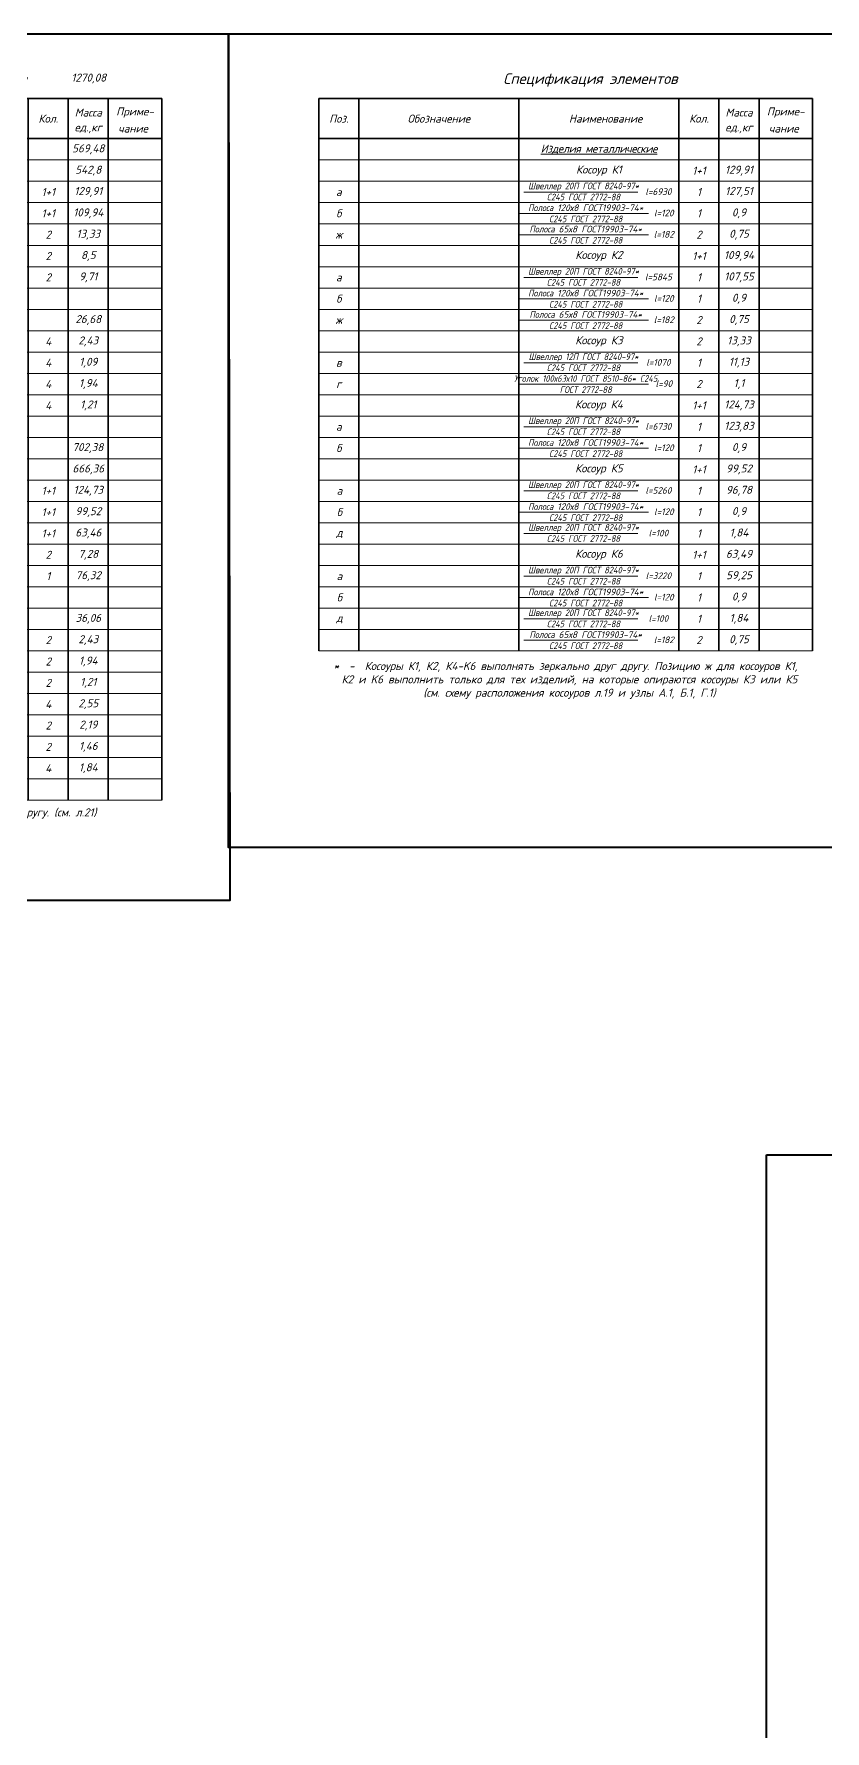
# Model space of a CAD drawing. Header units: millimetres. Extents: x -79646 to 95064, y -231229 to -58107.
# Drawn here: x -22138 to 7516, y -197376 to -133760 of the extents above; entities that cross this region are included whole.
import ezdxf
from ezdxf.enums import TextEntityAlignment as Align

# ---------------------------------------------------------------- set-up
doc = ezdxf.new("R2010")
doc.units = ezdxf.units.MM
doc.layers.get('0').update_dxf_attribs({"lineweight": 5})
doc.layers.add('#Hatch', color=252, linetype='Continuous', lineweight=5, true_color=0x696969)
doc.layers.add('k_ Рамка', color=7, linetype='Continuous', lineweight=35)
doc.layers.add('NoPrint', color=18, linetype='Continuous', plot=False)
doc.styles.add('STEP PR', font='isocpeui.ttf')

# ---------------------------------------------------------------- blocks, each defined once
blk = doc.blocks.new('*U557')
for p, q in [((-18500, -1500), (0, -1500)), ((-18500, -3000), (-18500, -1500)), ((-17000, -3000), (-17000, -1500)), ((-11000, -3000), (-11000, -1500)), ((-5000, -3000), (-5000, -1500)), ((-3500, -3000), (-3500, -1500)), ((-2000, -3000), (-2000, -1500)), ((0, -1500), (0, -3000)), ((0, -3000), (-18500, -3000)), ((-18500, -27800), (-18500, -3000)), ((-17000, -27800), (-17000, -3000)), ((-11000, -27800), (-11000, -3000)), ((-5000, -27800), (-5000, -3000)), ((-3500, -27800), (-3500, -3000)), ((-2000, -27800), (-2000, -3000)), ((0, -27800), (0, -3000))]:
    blk.add_line(p, q)
at = {"color": 8, "lineweight": 20}
for p, q in [((0, -3800), (-18500, -3800)), ((0, -4600), (-18500, -4600)), ((0, -5400), (-18500, -5400)), ((0, -6200), (-18500, -6200)), ((0, -7000), (-18500, -7000)), ((0, -7800), (-18500, -7800)), ((0, -8600), (-18500, -8600)), ((0, -9400), (-18500, -9400)), ((0, -10200), (-18500, -10200)), ((0, -11000), (-18500, -11000)), ((0, -11800), (-18500, -11800)), ((0, -12600), (-18500, -12600)), ((0, -13400), (-18500, -13400)), ((0, -14200), (-18500, -14200)), ((0, -15000), (-18500, -15000)), ((0, -15800), (-18500, -15800)), ((0, -16600), (-18500, -16600)), ((0, -17400), (-18500, -17400)), ((0, -18200), (-18500, -18200)), ((0, -19000), (-18500, -19000)), ((0, -19800), (-18500, -19800)), ((0, -20600), (-18500, -20600)), ((0, -21400), (-18500, -21400)), ((0, -22200), (-18500, -22200)), ((0, -23000), (-18500, -23000)), ((0, -23800), (-18500, -23800)), ((0, -24600), (-18500, -24600)), ((0, -25400), (-18500, -25400)), ((0, -26200), (-18500, -26200)), ((0, -27000), (-18500, -27000)), ((0, -27800), (-18500, -27800))]:
    blk.add_line(p, q, dxfattribs=at)
at = {"style": 'STEP PR'}
for s, p in [('Масса', (-2750, -2021)), ('Приме-', (-1000, -2021)), ('Поз.', (-17750, -2250)), ('Обозначение', (-14000, -2250)), ('Наименование', (-7750, -2250)), ('Кол.', (-4250, -2250)), ('ед.,кг', (-2750, -2613)), ('чание', (-1073, -2622))]:
    blk.add_text(s, height=300, dxfattribs=at).set_placement(p, align=Align.MIDDLE)
at = {"style": 'STEP PR', "flags": 8}
blk.add_attdef('СПЕЦИФИКАЦИЯ', (-18463, -950), '', height=400, dxfattribs=at)
blk = doc.blocks.new('*U494')
for p, q in [((-18500, -1500), (0, -1500)), ((-18500, -3000), (-18500, -1500)), ((-17000, -3000), (-17000, -1500)), ((-11000, -3000), (-11000, -1500)), ((-5000, -3000), (-5000, -1500)), ((-3500, -3000), (-3500, -1500)), ((-2000, -3000), (-2000, -1500)), ((0, -1500), (0, -3000)), ((0, -3000), (-18500, -3000)), ((-18500, -22200), (-18500, -3000)), ((-17000, -22200), (-17000, -3000)), ((-11000, -22200), (-11000, -3000)), ((-5000, -22200), (-5000, -3000)), ((-3500, -22200), (-3500, -3000)), ((-2000, -22200), (-2000, -3000)), ((0, -22200), (0, -3000))]:
    blk.add_line(p, q)
at = {"color": 8, "lineweight": 20}
for p, q in [((0, -3800), (-18500, -3800)), ((0, -4600), (-18500, -4600)), ((0, -5400), (-18500, -5400)), ((0, -6200), (-18500, -6200)), ((0, -7000), (-18500, -7000)), ((0, -7800), (-18500, -7800)), ((0, -8600), (-18500, -8600)), ((0, -9400), (-18500, -9400)), ((0, -10200), (-18500, -10200)), ((0, -11000), (-18500, -11000)), ((0, -11800), (-18500, -11800)), ((0, -12600), (-18500, -12600)), ((0, -13400), (-18500, -13400)), ((0, -14200), (-18500, -14200)), ((0, -15000), (-18500, -15000)), ((0, -15800), (-18500, -15800)), ((0, -16600), (-18500, -16600)), ((0, -17400), (-18500, -17400)), ((0, -18200), (-18500, -18200)), ((0, -19000), (-18500, -19000)), ((0, -19800), (-18500, -19800)), ((0, -20600), (-18500, -20600)), ((0, -21400), (-18500, -21400)), ((0, -22200), (-18500, -22200))]:
    blk.add_line(p, q, dxfattribs=at)
at = {"style": 'STEP PR'}
for s, p in [('Масса', (-2750, -2021)), ('Приме-', (-1000, -2021)), ('Поз.', (-17750, -2250)), ('Обозначение', (-14000, -2250)), ('Наименование', (-7750, -2250)), ('Кол.', (-4250, -2250)), ('ед.,кг', (-2750, -2613)), ('чание', (-1073, -2622))]:
    blk.add_text(s, height=300, dxfattribs=at).set_placement(p, align=Align.MIDDLE)
at = {"style": 'STEP PR', "flags": 8}
blk.add_attdef('СПЕЦИФИКАЦИЯ', (-18463, -950), '', height=400, dxfattribs=at)

msp = doc.modelspace()

# ---------------------------------------------------------------- hatches: boundary and pattern name
at = {"layer": '#Hatch'}
h = msp.add_hatch(dxfattribs=at)
h.set_pattern_fill('ANSI33', color=256, scale=30, style=0)
h.set_pattern_definition([(45, (-57746.96, -53575.92), (-134.70384, 134.70384), []), (45, (-57612.26, -53575.92), (-134.70384, 134.70384), [95.25, -47.625])])
h.paths.add_polyline_path([(21293.58529, -186378.11106), (21133.58529, -186378.11106), (21136.85069, -189766.79113), (21293.58529, -189767.15354)])
h.paths.add_polyline_path([(21293.58529, -189767.15354), (21136.85069, -189766.79113), (21137.85428, -190808.27596), (21293.58529, -190808.1259)])
h.paths.add_polyline_path([(21293.58529, -191828.11106), (21138.83717, -191828.27501), (21138.98156, -191978.11106), (21293.58529, -191978.11106)])
h.paths.add_polyline_path([(25443.58529, -189978.11106), (25283.58529, -189978.11106), (25283.58529, -191978.11106), (25443.58529, -191978.11106)])
h.paths.add_polyline_path([(25443.58529, -188448.99571), (25283.58529, -188580.27086), (25283.58529, -189578.11106), (25443.58529, -189578.11106)])
h.paths.add_polyline_path([(25443.58529, -186176.74947), (25283.58529, -186176.3795), (25283.58529, -188580.27086), (25443.58529, -188448.99571)])
h.paths.add_polyline_path([(8835.49864, -172610.20078), (9159.02137, -172610.20078), (9159.02137, -172250.20078), (8835.49864, -172250.20078)], flags=9)
h.paths.add_polyline_path([(8085.83729, -175296.31412), (8385.04183, -175296.31412), (8385.04183, -174936.31412), (8085.83729, -174936.31412)], flags=9)
h.paths.add_polyline_path([(8029.50434, -177271.29851), (8463.02706, -177271.29851), (8463.02706, -176971.29851), (8029.50434, -176971.29851)], flags=9)
h.paths.add_polyline_path([(6533.12636, -172676.17789), (6856.53545, -172676.17789), (6856.53545, -172316.17789), (6533.12636, -172316.17789)], flags=9)
h.paths.add_polyline_path([(11342.98329, -193472.71494), (11776.50602, -193472.71494), (11776.50602, -193172.71494), (11342.98329, -193172.71494)], flags=9)
h.paths.add_polyline_path([(22836.96355, -172645.97606), (23160.48627, -172645.97606), (23160.48627, -172285.97606), (22836.96355, -172285.97606)], flags=9)
h.paths.add_polyline_path([(21915.8715, -177271.29851), (22349.39422, -177271.29851), (22349.39422, -176971.29851), (21915.8715, -176971.29851)], flags=9)
h.paths.add_polyline_path([(20664.4123, -172831.418), (20987.82139, -172831.418), (20987.82139, -172471.418), (20664.4123, -172471.418)], flags=9)
h.paths.add_polyline_path([(31923.87913, -175677.76687), (32357.40185, -175677.76687), (32357.40185, -175377.76687), (31923.87913, -175377.76687)], flags=9)
h.paths.add_polyline_path([(9310.40753, -193472.71494), (9653.30526, -193472.71494), (9653.30526, -193172.71494), (9310.40753, -193172.71494)], flags=9)
h.paths.add_polyline_path([(21356.81445, -193484.3199), (21699.71218, -193484.3199), (21699.71218, -193184.3199), (21356.81445, -193184.3199)], flags=9)
h.paths.add_polyline_path([(23389.39021, -193484.3199), (23822.91294, -193484.3199), (23822.91294, -193184.3199), (23389.39021, -193184.3199)], flags=9)
h.paths.add_polyline_path([(20230.24879, -188189.80578), (20230.24879, -187756.28305), (19930.24879, -187756.28305), (19930.24879, -188189.80578)], flags=9)
h.paths.add_polyline_path([(20238.57292, -191196.4235), (20238.57292, -190750.02199), (19938.57292, -190750.02199), (19938.57292, -191196.4235)], flags=9)
h.paths.add_polyline_path([(19968.47472, -189392.70366), (19968.47472, -188959.18094), (19668.47472, -188959.18094), (19668.47472, -189392.70366)], flags=9)
h.paths.add_polyline_path([(11021.15564, -193754.41743), (11441.61018, -193754.41743), (11441.61018, -193454.41743), (11021.15564, -193454.41743)], flags=9)
h.paths.add_polyline_path([(23067.56256, -193746.78595), (23488.01711, -193746.78595), (23488.01711, -193446.78595), (23067.56256, -193446.78595)], flags=9)
h.paths.add_polyline_path([(7948.31165, -189393.58944), (7948.31165, -188960.06671), (7648.31165, -188960.06671), (7648.31165, -189393.58944)], flags=9)
h.paths.add_polyline_path([(8294.42119, -188190.70118), (8294.42119, -187757.17846), (7994.42119, -187757.17846), (7994.42119, -188190.70118)], flags=9)
h.paths.add_polyline_path([(8294.42119, -191197.14058), (8294.42119, -190750.73906), (7994.42119, -190750.73906), (7994.42119, -191197.14058)], flags=9)
h.paths.add_polyline_path([(11187.55953, -188322.90716), (11511.08226, -188322.90716), (11511.08226, -187962.90716), (11187.55953, -187962.90716)], flags=9)
h.paths.add_polyline_path([(11357.40303, -188770.93699), (11656.60758, -188770.93699), (11656.60758, -188410.93699), (11357.40303, -188410.93699)], flags=9)
h.paths.add_polyline_path([(12117.71574, -191411.01443), (12441.12484, -191411.01443), (12441.12484, -191051.01443), (12117.71574, -191051.01443)], flags=9)
h.paths.add_polyline_path([(11614.144, -185852.52712), (11789.144, -185852.52712), (11789.144, -185492.52712), (11614.144, -185492.52712)], flags=9)
h.paths.add_polyline_path([(10404.99256, -174160.85041), (10704.19711, -174160.85041), (10704.19711, -173800.85041), (10404.99256, -173800.85041)], flags=9)
h.paths.add_polyline_path([(25419.12715, -174082.02098), (25594.12715, -174082.02098), (25594.12715, -173722.02098), (25419.12715, -173722.02098)], flags=9)
h.paths.add_polyline_path([(24166.81613, -174066.75703), (24366.13431, -174066.75703), (24366.13431, -173706.75703), (24166.81613, -173706.75703)], flags=9)
h.paths.add_polyline_path([(31641.2602, -174974.80239), (31964.78293, -174974.80239), (31964.78293, -174614.80239), (31641.2602, -174614.80239)], flags=9)
h.paths.add_polyline_path([(32721.87605, -174050.53536), (33045.28514, -174050.53536), (33045.28514, -173690.53536), (32721.87605, -173690.53536)], flags=9)
h.paths.add_polyline_path([(24231.29893, -174375.79646), (24642.47317, -174375.79646), (24642.47317, -174075.79646), (24231.29893, -174075.79646)], flags=9)
h.paths.add_polyline_path([(21894.59567, -174377.40631), (22328.1184, -174377.40631), (22328.1184, -174077.40631), (21894.59567, -174077.40631)], flags=9)
h.paths.add_polyline_path([(19315.02534, -174375.79646), (19657.92307, -174375.79646), (19657.92307, -174075.79646), (19315.02534, -174075.79646)], flags=9)
h.paths.add_polyline_path([(19801.30082, -174375.79646), (20144.19855, -174375.79646), (20144.19855, -174075.79646), (19801.30082, -174075.79646)], flags=9)
h.paths.add_polyline_path([(20502.80075, -174377.40631), (20758.67196, -174377.40631), (20758.67196, -174077.40631), (20502.80075, -174077.40631)], flags=9)
h.paths.add_polyline_path([(23504.46544, -172877.8822), (23504.46544, -172470.30644), (23204.46544, -172470.30644), (23204.46544, -172877.8822)], flags=9)
h.paths.add_polyline_path([(30434.39049, -175288.8437), (30790.167, -175288.8437), (30790.167, -174988.8437), (30434.39049, -174988.8437)], flags=9)
h.paths.add_polyline_path([(30966.30337, -175288.8437), (31309.2011, -175288.8437), (31309.2011, -174988.8437), (30966.30337, -174988.8437)], flags=9)
h.paths.add_polyline_path([(31625.19078, -175298.41491), (31958.61881, -175298.41491), (31958.61881, -174998.41491), (31625.19078, -174998.41491)], flags=9)
h.paths.add_polyline_path([(32240.03252, -173396.14402), (32240.03252, -173053.24629), (31940.03252, -173053.24629), (31940.03252, -173396.14402)], flags=9)
h.paths.add_polyline_path([(32259.05212, -172604.48902), (32259.05212, -172352.21629), (31959.05212, -172352.21629), (31959.05212, -172604.48902)], flags=9)
h.paths.add_polyline_path([(23233.96645, -188431.41225), (23557.48918, -188431.41225), (23557.48918, -188071.41225), (23233.96645, -188071.41225)], flags=9)
h.paths.add_polyline_path([(23403.80996, -188879.44207), (23703.0145, -188879.44207), (23703.0145, -188519.44207), (23403.80996, -188519.44207)], flags=9)
h.paths.add_polyline_path([(10625.47898, -187033.74112), (10824.79716, -187033.74112), (10824.79716, -186673.74112), (10625.47898, -186673.74112)], flags=9)
h.paths.add_polyline_path([(12281.51212, -186958.20633), (12480.8303, -186958.20633), (12480.8303, -186598.20633), (12281.51212, -186598.20633)], flags=9)
h.paths.add_polyline_path([(22671.8859, -187079.55476), (22871.20408, -187079.55476), (22871.20408, -186719.55476), (22671.8859, -186719.55476)], flags=9)
h.paths.add_polyline_path([(24327.91904, -187004.01997), (24527.23723, -187004.01997), (24527.23723, -186644.01997), (24327.91904, -186644.01997)], flags=9)
h.paths.add_polyline_path([(23631.63083, -186510.86031), (23806.63083, -186510.86031), (23806.63083, -186150.86031), (23631.63083, -186150.86031)], flags=9)
h.paths.add_polyline_path([(32329.46366, -175288.8437), (32737.03942, -175288.8437), (32737.03942, -174988.8437), (32329.46366, -174988.8437)], flags=9)
h.paths.add_polyline_path([(33524.47442, -175288.8437), (33870.97064, -175288.8437), (33870.97064, -174988.8437), (33524.47442, -174988.8437)], flags=9)
h.paths.add_polyline_path([(13814.40231, -192108.66588), (13814.40231, -191808.47552), (13617.93694, -191755.83278), (13617.93694, -192056.02314)], flags=9)
h.paths.add_polyline_path([(13812.55314, -191503.55217), (13812.55314, -191203.36181), (13612.38943, -191149.72811), (13612.38943, -191449.91847)], flags=9)
h.paths.add_polyline_path([(13814.40231, -190552.74633), (13814.40231, -190221.30597), (13617.93694, -190168.66324), (13617.93694, -190500.1036)], flags=9)
h.paths.add_polyline_path([(10796.15197, -185399.51239), (11028.68985, -185399.51239), (11028.68985, -185137.01239), (10796.15197, -185137.01239)], flags=9)
h.paths.add_polyline_path([(10796.15197, -193260.10177), (11028.68985, -193260.10177), (11028.68985, -192997.60177), (10796.15197, -192997.60177)], flags=9)
h.paths.add_polyline_path([(12547.54978, -185399.51239), (12751.71645, -185399.51239), (12751.71645, -185137.01239), (12547.54978, -185137.01239)], flags=9)
h.paths.add_polyline_path([(12547.54978, -193260.10177), (12751.71645, -193260.10177), (12751.71645, -192997.60177), (12547.54978, -192997.60177)], flags=9)
h.paths.add_polyline_path([(14518.28345, -191733.87731), (14750.68875, -191733.87731), (14750.68875, -191471.37731), (14518.28345, -191471.37731)], flags=9)
h.paths.add_polyline_path([(7168.27422, -191733.87731), (7400.67952, -191733.87731), (7400.67952, -191471.37731), (7168.27422, -191471.37731)], flags=9)
h.paths.add_polyline_path([(22842.55889, -185018.79339), (23075.09677, -185018.79339), (23075.09677, -184756.29339), (22842.55889, -184756.29339)], flags=9)
h.paths.add_polyline_path([(22842.55889, -193271.70672), (23075.09677, -193271.70672), (23075.09677, -193009.20672), (22842.55889, -193009.20672)], flags=9)
h.paths.add_polyline_path([(24593.95671, -185018.79339), (24798.12337, -185018.79339), (24798.12337, -184756.29339), (24593.95671, -184756.29339)], flags=9)
h.paths.add_polyline_path([(24593.95671, -193271.70672), (24798.12337, -193271.70672), (24798.12337, -193009.20672), (24593.95671, -193009.20672)], flags=9)
h.paths.add_polyline_path([(26564.69037, -191745.48226), (26797.09568, -191745.48226), (26797.09568, -191482.98226), (26564.69037, -191482.98226)], flags=9)
h.paths.add_polyline_path([(19214.68114, -191745.48226), (19447.08644, -191745.48226), (19447.08644, -191482.98226), (19214.68114, -191482.98226)], flags=9)
h.paths.add_polyline_path([(21899.90158, -185834.97516), (22255.67809, -185834.97516), (22255.67809, -185534.97516), (21899.90158, -185534.97516)], flags=9)
h.paths.add_polyline_path([(22431.81445, -185834.97516), (22774.71218, -185834.97516), (22774.71218, -185534.97516), (22431.81445, -185534.97516)], flags=9)
h.paths.add_polyline_path([(23267.34476, -185834.97516), (23661.85233, -185834.97516), (23661.85233, -185534.97516), (23267.34476, -185534.97516)], flags=9)
h.paths.add_polyline_path([(24171.81445, -185834.97516), (24514.71218, -185834.97516), (24514.71218, -185534.97516), (24171.81445, -185534.97516)], flags=9)
h.paths.add_polyline_path([(24829.9868, -185833.36531), (25146.93756, -185833.36531), (25146.93756, -185533.36531), (24829.9868, -185533.36531)], flags=9)
h.paths.add_polyline_path([(25778.19795, -187332.74141), (25778.19795, -187015.79065), (25478.19795, -187015.79065), (25478.19795, -187332.74141)], flags=9)
h.paths.add_polyline_path([(26133.30427, -188456.56926), (27197.39518, -188456.56926), (27197.39518, -187596.56926), (26133.30427, -187596.56926)], flags=9)
h.paths.add_polyline_path([(31778.42489, -171654.0946), (32378.64977, -171654.0946), (32378.64977, -171297.0856), (31778.42489, -171297.0856)], flags=9)
h.paths.add_polyline_path([(8149.04507, -169166.59925), (8694.95961, -169166.59925), (8694.95961, -168809.59026), (8149.04507, -168809.59026)], flags=9)
h.paths.add_polyline_path([(22059.92262, -169216.63377), (22660.14751, -169216.63377), (22660.14751, -168859.62478), (22059.92262, -168859.62478)], flags=9)
h.paths.add_polyline_path([(19022.84119, -178183.40649), (19263.06846, -178183.40649), (19263.06846, -177920.90649), (19022.84119, -177920.90649)], flags=9)
h.paths.add_polyline_path([(25022.7749, -178183.40649), (25263.13475, -178183.40649), (25263.13475, -177920.90649), (25022.7749, -177920.90649)], flags=9)
h.paths.add_polyline_path([(33781.80526, -176173.46235), (34014.34314, -176173.46235), (34014.34314, -175910.96235), (33781.80526, -175910.96235)], flags=9)
h.paths.add_polyline_path([(30277.33083, -176176.27959), (30518.81757, -176176.27959), (30518.81757, -175910.39891), (30277.33083, -175910.39891)], flags=9)
h.paths.add_polyline_path([(7096.0105, -189897.75611), (7571.95747, -189897.75611), (7571.95747, -189635.25611), (7096.0105, -189635.25611)], flags=9)
h.paths.add_polyline_path([(7213.80406, -186297.75611), (7454.16391, -186297.75611), (7454.16391, -186035.25611), (7213.80406, -186035.25611)], flags=9)
h.paths.add_polyline_path([(7213.87034, -192297.75611), (7454.09762, -192297.75611), (7454.09762, -192035.25611), (7213.87034, -192035.25611)], flags=9)
h.paths.add_polyline_path([(13200.90942, -194408.70018), (13433.4473, -194408.70018), (13433.4473, -194146.20018), (13200.90942, -194146.20018)], flags=9)
h.paths.add_polyline_path([(9696.43499, -194411.51741), (9937.92173, -194411.51741), (9937.92173, -194145.63673), (9696.43499, -194145.63673)], flags=9)
h.paths.add_polyline_path([(9056.07988, -194408.70018), (9278.27685, -194408.70018), (9278.27685, -194146.20018), (9056.07988, -194146.20018)], flags=9)
h.paths.add_polyline_path([(19204.17454, -189895.27866), (19680.12151, -189895.27866), (19680.12151, -189632.77866), (19204.17454, -189632.77866)], flags=9)
h.paths.add_polyline_path([(19321.9681, -186295.27866), (19562.32795, -186295.27866), (19562.32795, -186032.77866), (19321.9681, -186032.77866)], flags=9)
h.paths.add_polyline_path([(19322.03439, -192295.27866), (19562.26166, -192295.27866), (19562.26166, -192032.77866), (19322.03439, -192032.77866)], flags=9)
h.paths.add_polyline_path([(25247.31635, -194420.30513), (25479.85423, -194420.30513), (25479.85423, -194157.80513), (25247.31635, -194157.80513)], flags=9)
h.paths.add_polyline_path([(21742.84192, -194423.12236), (21984.32866, -194423.12236), (21984.32866, -194157.24168), (21742.84192, -194157.24168)], flags=9)
h.paths.add_polyline_path([(21102.4868, -194420.30513), (21324.68377, -194420.30513), (21324.68377, -194157.80513), (21102.4868, -194157.80513)], flags=9)
h.paths.add_polyline_path([(5136.47403, -178183.40649), (5376.7013, -178183.40649), (5376.7013, -177920.90649), (5136.47403, -177920.90649)], flags=9)
h.paths.add_polyline_path([(11136.40774, -178183.40649), (11376.76759, -178183.40649), (11376.76759, -177920.90649), (11136.40774, -177920.90649)], flags=9)

# ---------------------------------------------------------------- linework, layer by layer
at = {"color": 3, "lineweight": 40}
for points in [[(-37841.72577, -133760.09898), (-14847.61334, -133760.09898), (-14796.6724, -166242.89531), (-37841.72577, -166243.54416)], [(-14847.61334, -133760.09898), (10716.27342, -133760.09898), (10716.27342, -164249.90274), (-14847.61334, -164249.90274)]]:
    msp.add_lwpolyline(points, close=True, dxfattribs=at)
for points in [[(-3772.28982, -139689.21303), (500.2612, -139689.21303)], [(-3947.29421, -140489.21303), (894.03707, -140489.21303)], [(-3947.29421, -141289.21303), (894.03707, -141289.21303)], [(-3772.28982, -142889.21303), (500.2612, -142889.21303)], [(-3947.29421, -143689.21303), (894.03707, -143689.21303)], [(-3947.29421, -144489.21303), (894.03707, -144489.21303)], [(-3772.28982, -146089.21303), (500.2612, -146089.21303)], [(-3947.29421, -146889.21303), (894.03707, -146889.21303)], [(-3772.28982, -148489.21303), (500.2612, -148489.21303)], [(-3947.29421, -149289.21303), (894.03707, -149289.21303)], [(-3772.28982, -150889.21303), (500.2612, -150889.21303)], [(-3947.29421, -151689.21303), (894.03707, -151689.21303)], [(-3772.28982, -152489.21303), (500.2612, -152489.21303)], [(-3772.28982, -154089.21303), (500.2612, -154089.21303)], [(-3947.29421, -154889.21303), (894.03707, -154889.21303)], [(-3772.28982, -155689.21303), (500.2612, -155689.21303)], [(-3772.28982, -156489.21303), (500.2612, -156489.21303)]]:
    msp.add_lwpolyline(points)
at = {"color": 72, "lineweight": 40}
msp.add_lwpolyline([(5323.67698, -175775.61105), (71456.97055, -175775.61105), (71456.97055, -231229.22471), (5323.67698, -231229.22471)], close=True, dxfattribs=at)

# ---------------------------------------------------------------- block references
at = {"layer": 'k_ Рамка'}
ref = msp.add_blockref('*U557', (-17349.81745, -134684.15306), dxfattribs=at)
ref.add_attrib('СПЕЦИФИКАЦИЯ', '                           Спецификация элементов', (-35812.42317, -135633.88826), dxfattribs={"layer": '0', "height": 400, "style": 'STEP PR'})
ref = msp.add_blockref('*U494', (7040.83653, -134684.15306), dxfattribs=at)
ref.add_attrib('СПЕЦИФИКАЦИЯ', '                           Спецификация элементов', (-11421.76918, -135633.88826), dxfattribs={"layer": '0', "height": 400, "style": 'STEP PR'})

# ---------------------------------------------------------------- texts
at = {"attachment_point": 5, "style": 'STEP PR'}
for s, insert, char_height, width in [('{\\T0.95;\\LИзделия металлические}', (-959.16347, -138083.89171), 300, 6000), ('Косоур К1', (-959.16347, -138883.89171), 300, 6000), ('1+1', (2790.83653, -138883.89171), 300, 1535.1078645), ('129,91', (4290.83653, -138883.89171), 300, 1535.1078645), ('1+1', (-21599.81745, -139683.89171), 300, 1535.1078645), ('129,91', (-20099.81745, -139683.89171), 300, 1535.1078645), ('а', (-10709.16347, -139683.89171), 300, 1535.1078645), ('{\\W0.9;Швеллер 20П ГОСТ 8240-97*\\PС245 ГОСТ 2772-88}', (-1539.79946, -139665.83363), 250, 6000), ('l=6930', (1269.03676, -139671.06914), 250, 1159.3428744), ('1', (2790.83653, -139683.89171), 300, 1535.1078645), ('127,51', (4290.83653, -139683.89171), 300, 1535.1078645), ('1+1', (-21599.81745, -140483.89171), 300, 1535.1078645), ('109,94', (-20099.81745, -140483.89171), 300, 1535.1078645), ('б', (-10709.16347, -140483.89171), 300, 1535.1078645), ('{\\W0.9;Полоса \\W1;\\C7;120х8 ГОСТ19903-74* \\P\\W0.9;\\C256;С245 ГОСТ 2772-88}', (-1456.21508, -140484.15306), 250, 5598.1012193), ('l=120', (1473.01728, -140471.06914), 250, 1159.3428744), ('1', (2790.83653, -140483.89171), 300, 1535.1078645), ('0,9', (4290.83653, -140483.36901), 300, 1535.1078645), ('2', (-21599.81745, -141283.89171), 300, 1535.1078645), ('13,33', (-20099.81745, -141283.89171), 300, 1535.1078645), ('ж', (-10709.16347, -141283.89171), 300, 1535.1078645), ('{\\W0.9;Полоса \\W1;\\C7;65х8 ГОСТ19903-74* \\P\\W0.9;\\C256;С245 ГОСТ 2772-88}', (-1456.21508, -141284.15306), 250, 5598.1012193), ('l=182', (1473.01728, -141271.06914), 250, 1159.3428744), ('2', (2790.83653, -141283.89171), 300, 1535.1078645), ('0,75', (4290.83653, -141283.89171), 300, 1535.1078645), ('2', (-21599.81745, -142083.89171), 300, 1535.1078645), ('8,5', (-20099.81745, -142083.89171), 300, 1535.1078645), ('Косоур К2', (-959.16347, -142083.89171), 300, 6000), ('1+1', (2790.83653, -142083.89171), 300, 1535.1078645), ('109,94', (4290.83653, -142083.89171), 300, 1535.1078645), ('2', (-21599.81745, -142883.89171), 300, 1535.1078645), ('9,71', (-20099.81745, -142883.89171), 300, 1535.1078645), ('а', (-10709.16347, -142883.89171), 300, 1535.1078645), ('{\\W0.9;Швеллер 20П ГОСТ 8240-97*\\PС245 ГОСТ 2772-88}', (-1539.79946, -142865.83363), 250, 6000), ('l=5845', (1269.03676, -142871.06914), 250, 1159.3428744), ('1', (2790.83653, -142883.89171), 300, 1535.1078645), ('107,55', (4290.83653, -142883.89171), 300, 1535.1078645), ('б', (-10709.16347, -143683.89171), 300, 1535.1078645), ('{\\W0.9;Полоса \\W1;\\C7;120х8 ГОСТ19903-74* \\P\\W0.9;\\C256;С245 ГОСТ 2772-88}', (-1456.21508, -143684.15306), 250, 5598.1012193), ('l=120', (1473.01728, -143671.06914), 250, 1159.3428744), ('1', (2790.83653, -143683.89171), 300, 1535.1078645), ('0,9', (4290.83653, -143683.89171), 300, 1535.1078645), ('{\\W0.9;Полоса \\W1;\\C7;65х8 ГОСТ19903-74* \\P\\W0.9;\\C256;С245 ГОСТ 2772-88}', (-1456.21508, -144484.15306), 250, 5598.1012193), ('l=182', (1473.01728, -144471.06914), 250, 1159.3428744), ('2', (2790.83653, -144483.89171), 300, 1535.1078645), ('0,75', (4290.83653, -144483.89171), 300, 1535.1078645), ('ж', (-10709.16347, -144483.89171), 300, 1535.1078645), ('4', (-21599.81745, -145283.89171), 300, 1535.1078645), ('2,43', (-20099.81745, -145283.89171), 300, 1535.1078645), ('Косоур К3', (-959.16347, -145283.89171), 300, 6000), ('2', (2790.83653, -145283.89171), 300, 1535.1078645), ('13,33', (4290.83653, -145283.89171), 300, 1535.1078645), ('4', (-21599.81745, -146083.89171), 300, 1535.1078645), ('1,09', (-20099.81745, -146083.89171), 300, 1535.1078645), ('в', (-10709.16347, -146083.89171), 300, 1535.1078645), ('{\\W0.9;Швеллер 12П ГОСТ 8240-97*\\PС245 ГОСТ 2772-88}', (-1539.79946, -146065.83363), 250, 6000), ('l=1070', (1269.03676, -146071.06914), 250, 1159.3428744), ('1', (2790.83653, -146083.89171), 300, 1535.1078645), ('11,13', (4290.83653, -146083.89171), 300, 1535.1078645), ('4', (-21599.81745, -146883.89171), 300, 1535.1078645), ('1,94', (-20099.81745, -146883.89171), 300, 1535.1078645), ('г', (-10709.16347, -146883.89171), 300, 1535.1078645), ('{\\W0.9;Уголок \\C7;100х63х10 ГОСТ 8510-86*\\W1; \\W0.9;\\C256;С245 ГОСТ 2772-88}', (-1456.21508, -146884.15306), 250, 5598.1012193), ('l=90', (1473.01728, -146871.06914), 250, 1159.3428744), ('2', (2790.83653, -146883.89171), 300, 1535.1078645), ('1,1', (4290.83653, -146883.89171), 300, 1535.1078645), ('4', (-21599.81745, -147683.89171), 300, 1535.1078645), ('1,21', (-20099.81745, -147683.89171), 300, 1535.1078645), ('Косоур К4', (-959.16347, -147683.89171), 300, 6000), ('1+1', (2790.83653, -147683.89171), 300, 1535.1078645), ('124,73', (4290.83653, -147683.89171), 300, 1535.1078645), ('{\\W0.9;Швеллер 20П ГОСТ 8240-97*\\PС245 ГОСТ 2772-88}', (-1539.79946, -148465.83363), 250, 6000), ('а', (-10709.16347, -148483.89171), 300, 1535.1078645), ('l=6730', (1269.03676, -148471.06914), 250, 1159.3428744), ('1', (2790.83653, -148483.89171), 300, 1535.1078645), ('123,83', (4290.83653, -148483.89171), 300, 1535.1078645), ('б', (-10709.16347, -149283.89171), 300, 1535.1078645), ('{\\W0.9;Полоса \\W1;\\C7;120х8 ГОСТ19903-74* \\P\\W0.9;\\C256;С245 ГОСТ 2772-88}', (-1456.21508, -149284.15306), 250, 5598.1012193), ('l=120', (1473.01728, -149271.06914), 250, 1159.3428744), ('1', (2790.83653, -149283.89171), 300, 1535.1078645), ('0,9', (4290.83653, -149283.36901), 300, 1535.1078645), ('Косоур К5', (-959.16347, -150083.89171), 300, 6000), ('1+1', (2790.83653, -150083.89171), 300, 1535.1078645), ('99,52', (4290.83653, -150083.89171), 300, 1535.1078645), ('1+1', (-21599.81745, -150883.89171), 300, 1535.1078645), ('124,73', (-20099.81745, -150883.89171), 300, 1535.1078645), ('{\\W0.9;Швеллер 20П ГОСТ 8240-97*\\PС245 ГОСТ 2772-88}', (-1539.79946, -150865.83363), 250, 6000), ('l=5260', (1269.03676, -150871.06914), 250, 1159.3428744), ('1', (2790.83653, -150883.89171), 300, 1535.1078645), ('96,78', (4290.83653, -150883.89171), 300, 1535.1078645), ('а', (-10685.45747, -150882.44764), 300, 1535.1078645), ('{\\W0.9;Полоса \\W1;\\C7;120х8 ГОСТ19903-74* \\P\\W0.9;\\C256;С245 ГОСТ 2772-88}', (-1456.21508, -151684.15306), 250, 5598.1012193), ('1+1', (-21599.81745, -151683.89171), 300, 1535.1078645), ('99,52', (-20099.81745, -151683.89171), 300, 1535.1078645), ('б', (-10685.45747, -151682.44764), 300, 1535.1078645), ('l=120', (1473.01728, -151671.06914), 250, 1159.3428744), ('1', (2790.83653, -151683.89171), 300, 1535.1078645), ('0,9', (4290.83653, -151683.36901), 300, 1535.1078645), ('1+1', (-21599.81745, -152483.89171), 300, 1535.1078645), ('63,46', (-20099.81745, -152483.89171), 300, 1535.1078645), ('д', (-10685.45747, -152482.44764), 300, 1535.1078645), ('{\\W0.9;Швеллер 20П ГОСТ 8240-97*\\PС245 ГОСТ 2772-88}', (-1539.79946, -152465.83363), 250, 6000), ('l=100', (1269.03676, -152471.06914), 250, 1159.3428744), ('1', (2790.83653, -152483.89171), 300, 1535.1078645), ('1,84', (4290.83653, -152483.36901), 300, 1535.1078645), ('2', (-21599.81745, -153283.89171), 300, 1535.1078645), ('7,28', (-20099.81745, -153283.89171), 300, 1535.1078645), ('Косоур К6', (-959.16347, -153283.89171), 300, 6000), ('1+1', (2790.83653, -153283.89171), 300, 1535.1078645), ('63,49', (4290.83653, -153283.89171), 300, 1535.1078645), ('1', (-21599.81745, -154083.89171), 300, 1535.1078645), ('76,32', (-20099.81745, -154083.89171), 300, 1535.1078645), ('{\\W0.9;Швеллер 20П ГОСТ 8240-97*\\PС245 ГОСТ 2772-88}', (-1539.79946, -154065.83363), 250, 6000), ('l=3220', (1269.03676, -154071.06914), 250, 1159.3428744), ('1', (2790.83653, -154083.89171), 300, 1535.1078645), ('59,25', (4290.83653, -154083.89171), 300, 1535.1078645), ('а', (-10685.45747, -154082.44764), 300, 1535.1078645), ('{\\W0.9;Полоса \\W1;\\C7;120х8 ГОСТ19903-74* \\P\\W0.9;\\C256;С245 ГОСТ 2772-88}', (-1456.21508, -154884.15306), 250, 5598.1012193), ('б', (-10685.45747, -154882.44764), 300, 1535.1078645), ('l=120', (1473.01728, -154871.06914), 250, 1159.3428744), ('1', (2790.83653, -154883.89171), 300, 1535.1078645), ('0,9', (4290.83653, -154883.36901), 300, 1535.1078645), ('д', (-10685.45747, -155682.44764), 300, 1535.1078645), ('{\\W0.9;Швеллер 20П ГОСТ 8240-97*\\PС245 ГОСТ 2772-88}', (-1539.79946, -155665.83363), 250, 6000), ('l=100', (1269.03676, -155671.06914), 250, 1159.3428744), ('1', (2790.83653, -155683.89171), 300, 1535.1078645), ('1,84', (4290.83653, -155683.36901), 300, 1535.1078645), ('2', (-21599.81745, -156483.89171), 300, 1535.1078645), ('2,43', (-20099.81745, -156483.89171), 300, 1535.1078645), ('{\\W0.9;Полоса \\W1;\\C7;65х8 ГОСТ19903-74* \\P\\W0.9;\\C256;С245 ГОСТ 2772-88}', (-1456.21508, -156484.15306), 250, 5598.1012193), ('l=182', (1473.01728, -156471.06914), 250, 1159.3428744), ('2', (2790.83653, -156483.89171), 300, 1535.1078645), ('0,75', (4290.83653, -156483.89171), 300, 1535.1078645), ('1,94', (-20099.81745, -157283.89171), 300, 1535.1078645), ('2', (-21599.81745, -157283.89171), 300, 1535.1078645), ('\\pi-300,l900;*^I -  Косоуры К1, К2, К4-K6 выполнять зеркально друг другу. Позицию ж для косоуров К1, К2 и K6 выполнить только для тех изделий, на которые опираются косоуры К3 или К5 (см. схему расположения косоуров л.19 и узлы A.1, Б.1, Г.1)', (-2512.66407, -157992.89624), 300, 18300.2761888), ('2', (-21599.81745, -158083.89171), 300, 1535.1078645), ('1,21', (-20099.81745, -158083.89171), 300, 1535.1078645), ('4', (-21599.81745, -158883.89171), 300, 1535.1078645), ('2,55', (-20099.81745, -158883.89171), 300, 1535.1078645), ('2', (-21599.81745, -159683.89171), 300, 1535.1078645), ('2,19', (-20099.81745, -159683.89171), 300, 1535.1078645), ('1,46', (-20099.81745, -160483.89171), 300, 1535.1078645), ('2', (-21599.81745, -160483.89171), 300, 1535.1078645), ('4', (-21599.81745, -161283.89171), 300, 1535.1078645), ('1,84', (-20099.81745, -161283.89171), 300, 1535.1078645), ('\\pi-300,l900;*^I -  Косоуры К1, К2, К4-K6 выполнять зеркально друг другу. (см. л.21)', (-26903.31806, -162978.79285), 300, 18300.2761888)]:
    msp.add_mtext(s, dxfattribs=dict(at, insert=insert, char_height=char_height, width=width))
at = {"layer": 'NoPrint', "color": 3, "char_height": 300, "width": 1535.1078645, "attachment_point": 5, "style": 'STEP PR'}
for s, insert in [('1270,08', (-20081.88567, -135432.22451)), ('569,48', (-20099.81745, -138083.89171)), ('542,8', (-20099.81745, -138883.89171)), ('26,68', (-20099.81745, -144483.89171)), ('702,38', (-20117.37139, -149284.41441)), ('666,36', (-20099.81745, -150083.89171)), ('36,06', (-20099.81745, -155683.89171))]:
    msp.add_mtext(s, dxfattribs=dict(at, insert=insert))

doc.saveas('drawing.dxf')
